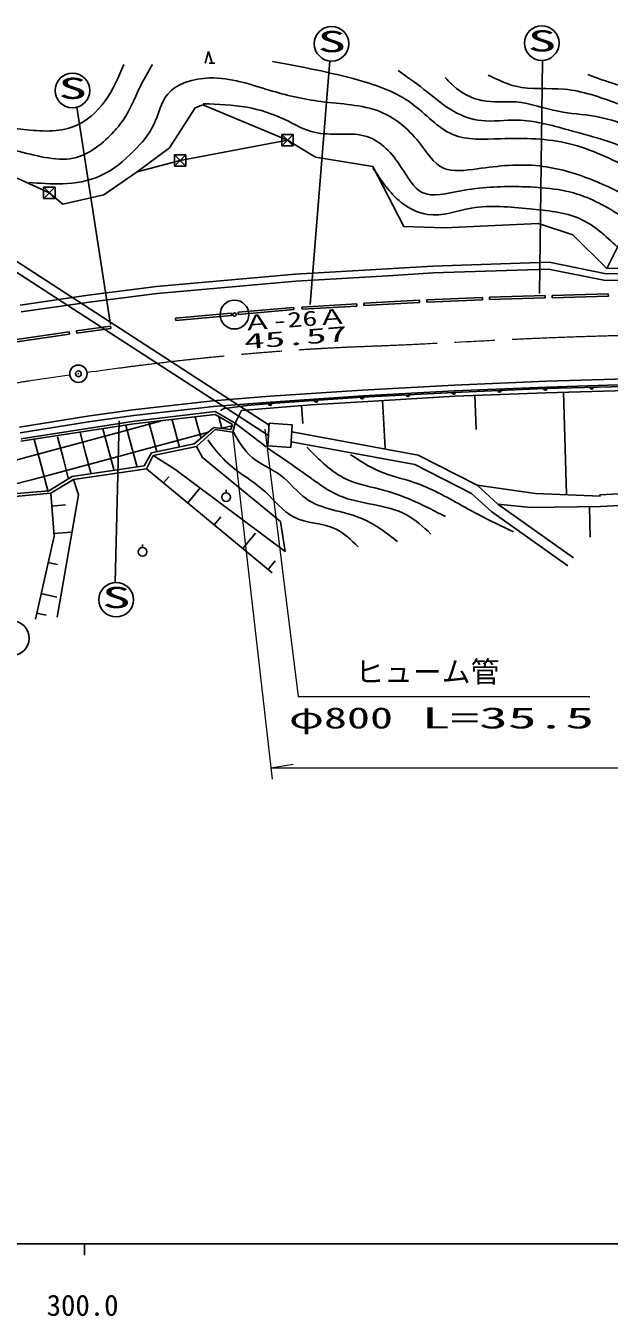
# Model space of a CAD drawing. Units: millimetres, scale not verified. Extents: x 40000 to 680000, y 20000 to 380000.
# Drawn here: x 362918 to 413512, y 198715 to 310641 of the extents above; entities that cross this region are included whole.
import ezdxf
from ezdxf.enums import TextEntityAlignment as Align

# ---------------------------------------------------------------- set-up
doc = ezdxf.new("R2010")
doc.units = ezdxf.units.MM
doc.header["$LTSCALE"] = 1000
doc.header["$PDMODE"] = 32
doc.header["$PDSIZE"] = 500
doc.linetypes.add('CHAIN', pattern=[18.5, 12, -1.5, 3.5, -1.5])
for name, color, linetype, lineweight in [('M-BGD', 7, 'Continuous', 25), ('M-BMK', 2, 'CHAIN', 13), ('M-BMK-ROW', 30, 'Continuous', 25), ('M-BMK-SRVR', 3, 'Continuous', 25), ('M-STR-HTXT', 7, 'Continuous', 13), ('M-STR-STRC', 7, 'Continuous', 25), ('M-TTL-BAND', 7, 'Continuous', 25)]:
    doc.layers.add(name, color=color, linetype=linetype, lineweight=lineweight)
doc.styles.add('ＭＳ ゴシック', font='')
doc.styles.get('ＭＳ ゴシック').set_extended_font_data('MS Gothic')

msp = doc.modelspace()

# ---------------------------------------------------------------- linework, layer by layer
at = {"layer": 'M-BGD'}
for p, q in [((378468, 307407), (378768, 308407)), ((378768, 308407), (379068, 307407)), ((378818, 307407), (379318, 307407)), ((375367, 300071), (377602, 303514)), ((377602, 303514), (378263, 303790)), ((378263, 303790), (385608, 300725)), ((364958, 296149), (356298, 300124)), ((372565, 297968), (375367, 300071)), ((385608, 300725), (376306, 298962)), ((385608, 300725), (388034, 299249)), ((376306, 298962), (372565, 297968)), ((388034, 299249), (393016, 298451)), ((372565, 297968), (369685, 295986)), ((393016, 298451), (395694, 293247)), ((366138, 295158), (364958, 296149)), ((369685, 295986), (366138, 295158)), ((383966, 275093), (353813, 294618)), ((384024, 276009), (354423, 295177)), ((395694, 293247), (399223, 293123)), ((399223, 293123), (407370, 293506)), ((407370, 293506), (410355, 292516)), ((413304, 289582), (415351, 293709)), ((410355, 292516), (413304, 289582)), ((398217, 289804), (408313, 290147)), ((408313, 290147), (413237, 289139)), ((425167, 289916), (413304, 289582)), ((374254, 288026), (386284, 289103)), ((386284, 289103), (394280, 289565)), ((386328, 288505), (394315, 288966)), ((394280, 289565), (398217, 289804)), ((394315, 288966), (398246, 289204)), ((398246, 289204), (408262, 289545)), ((408262, 289545), (413183, 288538)), ((413183, 288538), (425210, 288797)), ((413237, 289139), (425193, 289397)), ((368337, 287268), (374254, 288026)), ((374318, 287430), (386328, 288505)), ((362436, 286411), (368337, 287268)), ((362527, 285818), (368419, 286674)), ((368419, 286674), (374318, 287430)), ((397051, 286831), (392237, 286594)), ((392237, 286594), (392247, 286394)), ((392247, 286394), (397060, 286632)), ((397060, 286632), (397051, 286831)), ((402524, 287071), (397688, 286878)), ((397688, 286878), (397696, 286679)), ((397696, 286679), (402532, 286871)), ((402532, 286871), (402524, 287071)), ((407959, 287258), (403133, 287095)), ((403133, 287095), (403140, 286895)), ((403140, 286895), (407966, 287058)), ((407966, 287058), (407959, 287258)), ((413436, 287398), (408558, 287247)), ((408558, 287247), (408564, 287047)), ((408564, 287047), (413442, 287198)), ((413442, 287198), (413436, 287398)), ((380727, 285713), (375899, 285286)), ((375917, 285086), (380745, 285514)), ((380745, 285514), (380727, 285713)), ((386155, 286219), (381321, 285799)), ((381321, 285799), (381338, 285600)), ((381338, 285600), (386172, 286020)), ((386172, 286020), (386155, 286219)), ((391621, 286524), (386869, 286250)), ((386869, 286250), (386880, 286051)), ((386880, 286051), (391632, 286325)), ((391632, 286325), (391621, 286524)), ((370270, 284589), (367317, 284190)), ((367344, 283991), (370297, 284391)), ((370297, 284391), (370270, 284589)), ((375899, 285286), (375917, 285086)), ((366684, 284101), (361922, 283411)), ((361950, 283213), (366713, 283903)), ((366713, 283903), (366684, 284101)), ((367317, 284190), (367344, 283991)), ((408076, 279805), (416037, 280049)), ((384102, 278503), (392102, 279034)), ((392089, 278422), (400035, 278849)), ((392102, 279034), (400056, 279485)), ((392133, 278535), (400080, 278985)), ((400035, 278849), (407972, 279183)), ((400056, 279485), (408076, 279805)), ((400080, 278985), (408093, 279305)), ((400136, 278515), (408010, 278813)), ((407972, 279183), (415993, 279373)), ((408010, 278813), (416026, 279042)), ((408093, 279305), (416052, 279550)), ((409801, 269981), (409546, 278881)), ((379136, 278110), (372210, 277330)), ((379192, 277613), (372273, 276834)), ((379136, 278110), (384102, 278503)), ((379175, 277611), (384139, 278004)), ((380149, 277441), (382105, 277706)), ((381635, 277262), (387624, 277754)), ((382105, 277706), (384106, 277871)), ((384106, 277871), (392089, 278422)), ((384139, 278004), (392133, 278535)), ((386957, 276149), (386829, 277714)), ((387624, 277754), (392579, 278057)), ((392579, 278057), (400136, 278515)), ((394098, 273998), (393846, 278159)), ((401970, 275621), (401857, 278604)), ((368270, 276774), (362359, 275842)), ((372210, 277330), (368270, 276774)), ((372273, 276834), (368339, 276279)), ((379329, 276916), (372273, 276107)), ((372350, 276352), (379346, 277200)), ((375610, 276464), (376248, 274085)), ((377619, 276694), (378117, 274835)), ((380836, 276071), (379329, 276916)), ((379346, 277200), (381073, 276171)), ((379661, 276730), (379930, 275728)), ((381073, 276171), (381635, 277262)), ((368347, 276280), (362443, 275349)), ((372273, 276107), (362497, 274600)), ((362529, 274812), (372350, 276352)), ((367623, 275363), (368106, 273561)), ((369611, 275670), (370038, 274079)), ((370745, 275304), (372676, 275821)), ((371600, 275976), (371969, 274597)), ((372676, 275821), (374608, 276339)), ((373601, 276233), (373901, 275114)), ((377058, 274925), (378762, 275381)), ((377528, 274380), (379219, 275813)), ((379341, 275622), (377713, 274140)), ((379219, 275813), (380689, 275630)), ((380872, 275383), (379341, 275622)), ((379928, 275732), (380798, 275957)), ((380689, 275630), (380836, 276071)), ((381073, 276171), (380872, 275383)), ((381073, 276171), (383774, 274128)), ((383910, 274201), (384034, 276166)), ((384034, 276166), (386021, 276040)), ((386021, 276040), (385896, 274075)), ((385981, 275417), (396938, 273393)), ((363646, 274750), (364242, 272526)), ((364949, 273751), (366881, 274268)), ((365656, 274976), (366174, 273044)), ((366881, 274268), (368813, 274786)), ((368813, 274786), (370745, 275304)), ((371969, 274597), (372571, 272351)), ((373194, 273890), (375126, 274407)), ((373816, 273608), (377528, 274380)), ((373901, 275114), (374286, 273677)), ((375126, 274407), (377058, 274925)), ((385927, 274563), (396663, 272580)), ((361085, 272716), (363017, 273233)), ((363017, 273233), (364949, 273751)), ((368106, 273561), (368587, 271765)), ((369330, 272854), (371262, 273372)), ((370038, 274079), (370555, 272147)), ((371262, 273372), (373194, 273890)), ((373191, 272469), (373816, 273608)), ((373397, 272216), (373977, 273371)), ((373977, 273371), (377713, 274140)), ((373977, 273371), (375844, 272197)), ((377713, 274140), (378237, 273197)), ((378237, 273197), (385018, 267640)), ((385896, 274075), (383910, 274201)), ((396938, 273393), (402059, 270789)), ((364242, 272526), (364859, 270223)), ((365467, 271819), (367399, 272337)), ((366174, 273044), (366635, 271321)), ((366944, 271550), (373191, 272469)), ((367047, 271275), (373397, 272216)), ((367399, 272337), (369330, 272854)), ((373397, 272216), (384273, 263205)), ((375844, 272197), (385400, 265033)), ((396663, 272580), (401573, 270082)), ((361603, 270784), (363535, 271301)), ((363535, 271301), (365467, 271819)), ((364922, 270300), (366944, 271550)), ((365086, 270100), (367047, 271275)), ((367047, 271275), (367476, 269957)), ((375308, 271525), (374871, 270997)), ((357152, 269379), (365086, 270100)), ((357167, 269676), (364922, 270300)), ((365086, 270100), (365370, 266362)), ((367476, 269957), (365625, 259339)), ((378033, 270555), (376963, 269264)), ((380285, 270387), (380285, 270137)), ((401573, 270082), (403335, 268497)), ((407111, 270063), (402059, 270789)), ((402059, 270789), (403868, 269161)), ((407111, 270063), (412767, 269843)), ((424933, 270601), (412680, 269961)), ((366348, 269077), (365147, 268986)), ((406747, 268863), (403868, 269161)), ((403868, 269161), (410422, 264482)), ((406747, 268863), (412758, 268939)), ((411850, 266280), (411816, 268950)), ((412758, 268939), (424975, 269577)), ((379834, 268061), (379256, 267364)), ((385018, 267640), (385400, 265033)), ((403335, 268497), (409928, 263790)), ((366902, 266722), (365328, 266602)), ((382836, 266629), (381740, 265306)), ((365370, 266362), (363759, 259177)), ((373051, 265638), (373051, 265388)), ((384545, 264228), (383933, 263489)), ((365655, 263904), (364830, 264089)), ((365609, 261087), (364226, 261397)), ((364685, 259517), (363847, 259705))]:
    msp.add_line(p, q, dxfattribs=at)
for centre in [(380285, 269762), (373051, 265013)]:
    msp.add_circle(centre, 375, dxfattribs=at)
for centre, radius, start, end in [((400035, 278849), 150, 183.07868, 2.4054), ((400035, 278849), 100, 183.07868, 2.4054), ((400035, 278849), 50, 183.07868, 2.4054), ((404004, 279016), 150, 182.4054, 2.4054), ((404004, 279016), 100, 182.4054, 2.4054), ((404004, 279016), 50, 182.4054, 2.4054), ((407972, 279183), 150, 182.4054, 1.36278), ((407972, 279183), 100, 182.4054, 1.36278), ((407972, 279183), 50, 182.4054, 1.36278), ((411982, 279278), 150, 181.36278, 1.36278), ((411982, 279278), 100, 181.36278, 1.36278), ((411982, 279278), 50, 181.36278, 1.36278), ((384106, 277871), 150, 184.71741, 3.94697), ((384106, 277871), 100, 184.71741, 3.94697), ((384106, 277871), 50, 184.71741, 3.94697), ((388097, 278146), 150, 183.94697, 3.94697), ((388097, 278146), 100, 183.94697, 3.94697), ((388097, 278146), 50, 183.94697, 3.94697), ((392089, 278422), 150, 183.94697, 3.07868), ((392089, 278422), 100, 183.94697, 3.07868), ((392089, 278422), 50, 183.94697, 3.07868), ((396062, 278636), 150, 183.07868, 3.07868), ((396062, 278636), 100, 183.07868, 3.07868), ((396062, 278636), 50, 183.07868, 3.07868), ((380216, 276946), 500, 97.70472, 142.70472)]:
    msp.add_arc(centre, radius, start, end, dxfattribs=at)
for points, knots in [([(371420, 307295), (370966, 306199), (370512, 305103), (369807, 304131), (369106, 303166), (368157, 302323), (367078, 301899), (365747, 301375), (364218, 301488), (362736, 301650), (360054, 301945), (357527, 302402), (354983, 303015), (354405, 303154), (353826, 303302), (353247, 303449)], [0, 0, 0, 0, 1, 1, 1, 2, 2, 2, 3, 3, 3, 4, 4, 4, 5, 5, 5, 5]), ([(373900, 307295), (373514, 306622), (373127, 305949), (372784, 305248), (372323, 304305), (371943, 303311), (371358, 302457), (371119, 302108), (370846, 301783), (370551, 301464), (369648, 300486), (368544, 299564), (367326, 299232), (365778, 298809), (364046, 299340), (362364, 299728), (360308, 300202), (358328, 300461), (356348, 300720)], [0, 0, 0, 0, 1, 1, 1, 2, 2, 2, 3, 3, 3, 4, 4, 4, 5, 5, 5, 6, 6, 6, 6]), ([(415518, 298177), (413727, 299063), (411937, 299948), (410060, 300410), (408160, 300878), (406171, 300911), (404106, 300844), (402662, 300798), (401180, 300702), (399950, 301216), (398644, 301762), (397621, 302995), (396415, 303883), (395030, 304903), (393404, 305468), (391763, 305930), (389304, 306622), (386812, 307083), (384320, 307543)], [0, 0, 0, 0, 1, 1, 1, 2, 2, 2, 3, 3, 3, 4, 4, 4, 5, 5, 5, 6, 6, 6, 6]), ([(417140, 299273), (415703, 299813), (414266, 300352), (412805, 300803), (411864, 301093), (410914, 301347), (409958, 301610), (408503, 302012), (407034, 302437), (405538, 302460), (404506, 302477), (403462, 302302), (402435, 302418), (401590, 302513), (400756, 302804), (400013, 303225), (399199, 303687), (398493, 304303), (397761, 304883), (396933, 305538), (396072, 306145), (395211, 306753)], [0, 0, 0, 0, 1, 1, 1, 2, 2, 2, 3, 3, 3, 4, 4, 4, 5, 5, 5, 6, 6, 6, 7, 7, 7, 7]), ([(415456, 295696), (414356, 296240), (413256, 296784), (412107, 297247), (410607, 297851), (409023, 298316), (407455, 298487), (405696, 298679), (403958, 298500), (402059, 298239), (401034, 298099), (399962, 297934), (399144, 298301), (398257, 298699), (397669, 299720), (396973, 300596), (396038, 301773), (394909, 302689), (393624, 303201), (392061, 303824), (390267, 303849), (388538, 304069), (386984, 304267), (385483, 304622), (384010, 305062), (382340, 305560), (380706, 306168), (378862, 306116), (377484, 306078), (375988, 305671), (375203, 304690), (374631, 303975), (374437, 302956), (374025, 302085), (373610, 301207), (372974, 300479), (372288, 299790), (371421, 298920), (370472, 298112), (369373, 297619), (368357, 297163), (367213, 296975), (366086, 296937), (365106, 296903), (364138, 296982), (363170, 297061)], [0, 0, 0, 0, 1, 1, 1, 2, 2, 2, 3, 3, 3, 4, 4, 4, 5, 5, 5, 6, 6, 6, 7, 7, 7, 8, 8, 8, 9, 9, 9, 10, 10, 10, 11, 11, 11, 12, 12, 12, 13, 13, 13, 14, 14, 14, 15, 15, 15, 15]), ([(418075, 300676), (416175, 301561), (414276, 302447), (412252, 302800), (411216, 302981), (410148, 303022), (409108, 303225), (407880, 303465), (406692, 303930), (405453, 304033), (404467, 304115), (403449, 303967), (402478, 304160), (401573, 304340), (400708, 304816), (400013, 305435), (399757, 305663), (399524, 305911), (399290, 306158)], [0, 0, 0, 0, 1, 1, 1, 2, 2, 2, 3, 3, 3, 4, 4, 4, 5, 5, 5, 6, 6, 6, 6]), ([(419052, 302163), (417442, 302741), (415831, 303319), (414207, 303905), (412709, 304447), (411199, 304996), (409618, 305138), (408215, 305264), (406756, 305070), (405410, 305393), (404589, 305590), (403810, 305980), (403030, 306370)], [0, 0, 0, 0, 1, 1, 1, 2, 2, 2, 3, 3, 3, 4, 4, 4, 4]), ([(420115, 303565), (419106, 303996), (418097, 304427), (417055, 304755), (416089, 305059), (415094, 305274), (414122, 305563), (413289, 305810), (412473, 306111), (411657, 306413)], [0, 0, 0, 0, 1, 1, 1, 2, 2, 2, 3, 3, 3, 3]), ([(415146, 293774), (413825, 294608), (412505, 295443), (411052, 295944), (409344, 296533), (407453, 296661), (405656, 296689), (403994, 296714), (402412, 296653), (400632, 296316), (399448, 296092), (398176, 295746), (397283, 296192), (396532, 296568), (396049, 297505), (395484, 298363), (394683, 299580), (393717, 300638), (392507, 301030), (391114, 301482), (389397, 301048), (387918, 301402), (387025, 301616), (386219, 302116), (385375, 302519), (384325, 303020), (383218, 303371), (382087, 303573), (380845, 303796), (379574, 303840), (378304, 303883)], [0, 0, 0, 0, 1, 1, 1, 2, 2, 2, 3, 3, 3, 4, 4, 4, 5, 5, 5, 6, 6, 6, 7, 7, 7, 8, 8, 8, 9, 9, 9, 10, 10, 10, 10]), ([(414215, 291479), (413200, 292416), (412185, 293354), (410990, 293898), (409660, 294503), (408106, 294621), (406587, 294766), (404886, 294928), (403229, 295122), (401563, 294828), (400294, 294604), (399020, 294097), (397779, 294270), (396960, 294384), (396155, 294795), (395484, 295324), (394442, 296146), (393723, 297255), (393004, 298363)], [0, 0, 0, 0, 1, 1, 1, 2, 2, 2, 3, 3, 3, 4, 4, 4, 5, 5, 5, 6, 6, 6, 6]), ([(380922, 275381), (381393, 274582), (381865, 273782), (382538, 273210), (383271, 272588), (384243, 272236), (385032, 271640), (385837, 271032), (386451, 270169), (387249, 269608), (388575, 268676), (390411, 268574), (391960, 267945), (393132, 267469), (394139, 266691), (395147, 265913)], [0, 0, 0, 0, 1, 1, 1, 2, 2, 2, 3, 3, 3, 4, 4, 4, 5, 5, 5, 5]), ([(378705, 274735), (379183, 274085), (379662, 273436), (380229, 272887), (381265, 271883), (382596, 271212), (383693, 270208), (384512, 269458), (385199, 268522), (386140, 268038), (387246, 267469), (388701, 267524), (389835, 266975), (390552, 266628), (391140, 266040), (391729, 265451)], [0, 0, 0, 0, 1, 1, 1, 2, 2, 2, 3, 3, 3, 4, 4, 4, 5, 5, 5, 5]), ([(383924, 273996), (385141, 273160), (386358, 272324), (387572, 271455), (388388, 270872), (389202, 270274), (390112, 269885), (391957, 269096), (394194, 269165), (395932, 268222), (396706, 267802), (397381, 267181), (398056, 266560)], [0, 0, 0, 0, 1, 1, 1, 2, 2, 2, 3, 3, 3, 4, 4, 4, 4]), ([(387295, 274088), (388353, 273005), (389410, 271923), (390713, 271317), (391738, 270840), (392916, 270659), (394038, 270347), (395895, 269831), (397599, 268957), (399303, 268084)], [0, 0, 0, 0, 1, 1, 1, 2, 2, 2, 3, 3, 3, 3]), ([(391082, 273441), (391891, 272912), (392699, 272382), (393576, 272010), (394538, 271601), (395583, 271381), (396578, 271040), (398019, 270546), (399358, 269796), (400689, 269054), (401165, 268788), (401640, 268523), (402120, 268269), (403136, 267731), (404175, 267238), (405215, 266745)], [0, 0, 0, 0, 1, 1, 1, 2, 2, 2, 3, 3, 3, 4, 4, 4, 5, 5, 5, 5])]:
    msp.add_open_spline(points, degree=3, knots=knots, dxfattribs=at)
at = {"layer": 'M-BMK'}
for points in [[(368215, 280592), (370335, 280876), (372455, 281160), (374578, 281415), (376701, 281670), (378828, 281895), (380957, 282093), (383087, 282291), (385219, 282460), (387353, 282593), (387493, 282602), (387633, 282611), (387773, 282619), (387913, 282628), (388053, 282636), (388193, 282644), (388333, 282652), (388473, 282660), (388613, 282668), (389611, 282724), (390609, 282773), (391607, 282813), (392100, 282832), (392593, 282850), (393086, 282868), (397837, 283049), (402584, 283352), (407334, 283554), (414004, 283838), (420682, 283922), (427357, 284058), (431800, 284149), (436243, 284262), (440686, 284352), (441426, 284367), (442167, 284381), (442908, 284394), (443648, 284407), (444389, 284420), (445129, 284432), (445870, 284444), (446611, 284456), (447351, 284464), (449484, 284487), (451617, 284475), (453750, 284450), (455883, 284424), (458016, 284386), (460148, 284312), (462279, 284239), (464410, 284131), (466540, 284022)], [(270833, 258159), (272922, 258645), (275011, 259131), (277096, 259629), (279182, 260128), (281265, 260639), (283346, 261157), (285427, 261675), (287507, 262199), (289584, 262731), (289717, 262765), (289849, 262799), (289982, 262833), (290114, 262867), (290246, 262901), (290379, 262935), (290511, 262969), (290643, 263003), (290776, 263037), (291719, 263279), (292662, 263523), (293603, 263770), (294097, 263899), (294590, 264029), (295083, 264159), (299672, 265367), (304267, 266549), (308865, 267721), (315320, 269365), (321779, 270988), (328247, 272578), (332558, 273639), (336874, 274685), (341204, 275667), (341925, 275831), (342648, 275993), (343370, 276153), (344093, 276313), (344816, 276471), (345539, 276626), (346263, 276782), (346987, 276936), (347711, 277086), (349808, 277520), (351911, 277924), (354017, 278309), (356123, 278694), (358233, 279061), (360347, 279402), (362461, 279744), (364578, 280060), (366696, 280376)]]:
    msp.add_open_spline(points, degree=3, knots=[0, 0, 0, 0, 1, 1, 1, 2, 2, 2, 3, 3, 3, 4, 4, 4, 5, 5, 5, 6, 6, 6, 7, 7, 7, 8, 8, 8, 9, 9, 9, 10, 10, 10, 11, 11, 11, 12, 12, 12, 13, 13, 13, 14, 14, 14, 15, 15, 15, 16, 16, 16, 17, 17, 17, 17], dxfattribs=at)
at = {"layer": 'M-BMK-ROW'}
for p, q in [((386108, 301225), (385108, 301225)), ((385108, 301225), (385108, 300225)), ((386008, 301125), (385208, 300325)), ((385208, 301125), (386008, 300325)), ((386108, 300225), (386108, 301225)), ((385108, 300225), (386108, 300225)), ((376806, 299462), (375806, 299462)), ((375806, 299462), (375806, 298462)), ((376706, 299362), (375906, 298562)), ((375906, 299362), (376706, 298562)), ((376806, 298462), (376806, 299462)), ((375806, 298462), (376806, 298462)), ((365458, 296649), (364458, 296649)), ((364458, 296649), (364458, 295649)), ((365458, 295649), (365458, 296649)), ((364458, 295649), (365458, 295649)), ((365358, 296549), (364558, 295749)), ((364558, 296549), (365358, 295749))]:
    msp.add_line(p, q, dxfattribs=at)
at = {"layer": 'M-BMK-SRVR'}
for centre, radius in [((381014, 285593), 1250), ((381014, 285593), 150), ((367479, 280462), 750)]:
    msp.add_circle(centre, radius, dxfattribs=at)
msp.add_point((367479, 280462), dxfattribs=at)
at = {"layer": 'M-STR-HTXT'}
for p, q in [((380846, 275407), (384288, 245291)), ((383659, 275661), (386539, 252474)), ((386539, 252474), (411842, 252474)), ((384175, 246285), (386106, 246607)), ((384175, 246285), (477682, 246285))]:
    msp.add_line(p, q, dxfattribs=at)
at = {"layer": 'M-STR-STRC'}
for p, q in [((387584, 286464), (389287, 307591)), ((407476, 287411), (407723, 307642)), ((370272, 284726), (367339, 303575)), ((371025, 276367), (370675, 262360))]:
    msp.add_line(p, q, dxfattribs=at)
for centre in [(389436, 309083), (407665, 309141), (366960, 305026), (370755, 260862), (361712, 257523)]:
    msp.add_circle(centre, 1500, dxfattribs=at)
at = {"layer": 'M-TTL-BAND'}
for p, q in [((40000, 205000), (579000, 205000)), ((368000, 205000), (368000, 204000))]:
    msp.add_line(p, q, dxfattribs=at)

# ---------------------------------------------------------------- texts
at = {"layer": 'M-BMK-SRVR', "style": 'ＭＳ ゴシック'}
for s, rotation, width, p in [('Ａ-26Ａ', 4.008, 1.45, (381768, 283798)), ('45.57', 4.635, 2, (381930, 282191))]:
    msp.add_text(s, height=1320, rotation=rotation, dxfattribs=dict(at, width=width)).set_placement(p, align=Align.BOTTOM_LEFT)
at = {"layer": 'M-STR-HTXT', "style": 'ＭＳ ゴシック'}
msp.add_text('ヒューム管', height=1833, dxfattribs=at).set_placement((391495, 253145), align=Align.BOTTOM_LEFT)
for s, width, p in [('φ800', 1.6, (385745, 249145)), ('L=35.5', 2, (397245, 249145))]:
    msp.add_text(s, height=1833, dxfattribs=dict(at, width=width)).set_placement(p, align=Align.BOTTOM_LEFT)
at = {"layer": 'M-STR-STRC', "style": 'ＭＳ ゴシック', "width": 2}
for p in [(388211, 307810), (406441, 307868), (365736, 303753), (369530, 259589)]:
    msp.add_text('S', height=1833, dxfattribs=at).set_placement(p, align=Align.BOTTOM_LEFT)
at = {"layer": 'M-TTL-BAND', "style": 'ＭＳ ゴシック'}
msp.add_text('300.0', height=1833, dxfattribs=at).set_placement((367844, 198195), align=Align.BOTTOM_CENTER)

doc.saveas('drawing.dxf')
